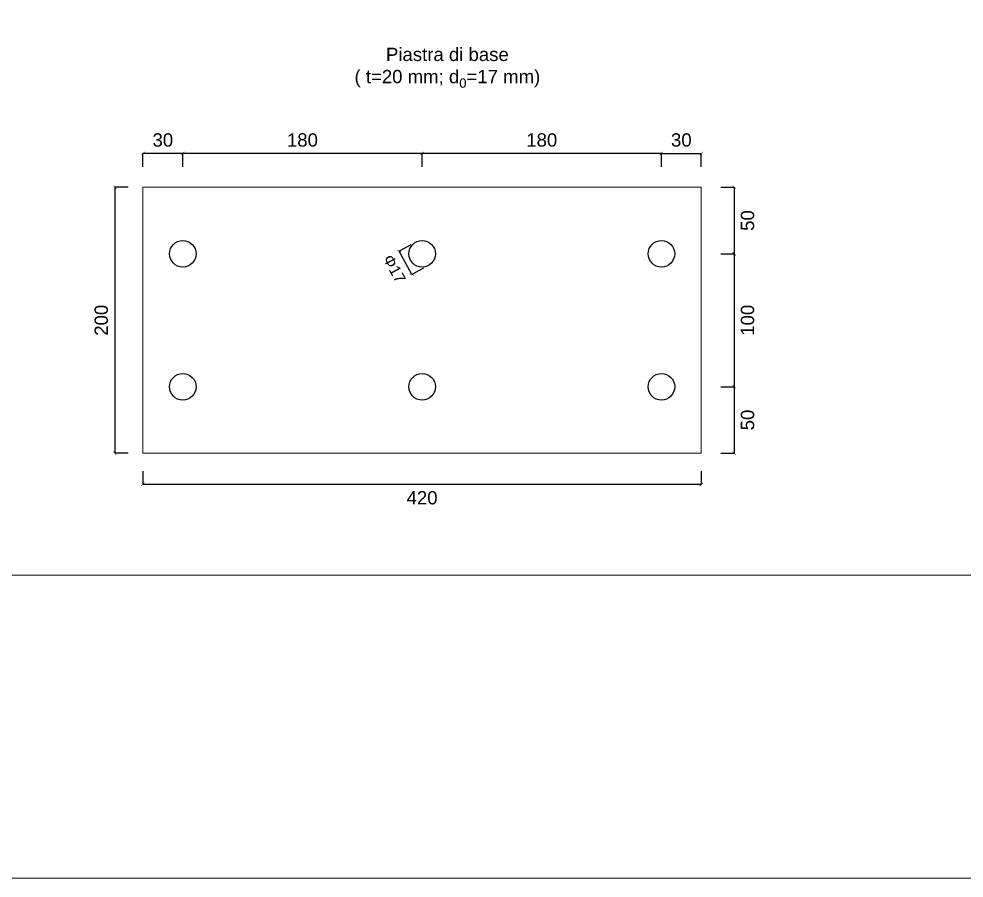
# Model space of a CAD drawing. Header units: millimetres. Extents: x 1415 to 3549, y 2194 to 4677.
# Drawn here: x 1789.649 to 1790.36, y 2311.981 to 2312.628 of the extents above; entities that cross this region are included whole.
import ezdxf

# ---------------------------------------------------------------- set-up
doc = ezdxf.new("R2010")
doc.units = ezdxf.units.MM
doc.linetypes.add('phl_thick', pattern=[0])
doc.layers.get('0').update_dxf_attribs({"plot": 0})
for name, color, linetype, lineweight in [('Layer3', 7, 'Continuous', 15), ('Layer4', 7, 'Continuous', 15), ('quote', 252, 'Continuous', 5)]:
    doc.layers.add(name, color=color, linetype=linetype, lineweight=lineweight)
doc.layers.add('projection', color=7, linetype='Continuous')
doc.styles.get("Standard").update_dxf_attribs({"font": 'arial.ttf'})
doc.dimstyles.new('quote acciaio', dxfattribs={"dimtxt": 0.01, "dimasz": 0.0025, "dimexe": 0, "dimexo": 0, "dimgap": 0.005, "dimtad": 2, "dimdec": 0, "dimlfac": 1000, "dimzin": 0, "dimdsep": 46, "dimtxsty": 'Standard', "dimblk": 'ARCHTICK', "dimcen": 0, "dimclre": 252, "dimadec": 0, "dimazin": 0, "dimtfac": 1, "dimtdec": 0, "dimtofl": 0, "dimtmove": 0, "dimatfit": 3, "dimfxl": 0.01, "dimfxlon": 1, "dimtolj": 1, "dimtzin": 0, "dimarcsym": 0})

# ---------------------------------------------------------------- blocks, each defined once
blk = doc.blocks.new('_ArchTick')
at = {"color": 0, "linetype": 'ByBlock', "const_width": 0.15}
blk.add_lwpolyline([(-0.5, -0.5), (0.5, 0.5)], dxfattribs=at)
blk = doc.blocks.new('*D953')
at = {"layer": 'Defpoints', "color": 0, "transparency": 16777216}
for p in [(1789.74187, 2312.30101), (1790.16187, 2312.30101), (1789.74187, 2312.27758)]:
    blk.add_point(p, dxfattribs=at)
at = {"layer": 'quote', "color": 252, "lineweight": -2, "transparency": 16777216}
for p, q in [((1789.74187, 2312.28758), (1789.74187, 2312.27758)), ((1790.16187, 2312.28758), (1790.16187, 2312.27758))]:
    blk.add_line(p, q, dxfattribs=at)
at = {"layer": 'quote', "color": 0, "linetype": 'Continuous', "lineweight": -2, "transparency": 16777216}
blk.add_line((1790.16187, 2312.27758), (1789.74187, 2312.27758), dxfattribs=at)
at = {"layer": 'quote', "color": 0, "lineweight": -2, "transparency": 16777216, "xscale": 0.0025, "yscale": 0.0025, "zscale": 0.0025, "rotation": 180}
blk.add_blockref('_ArchTick', (1789.74187, 2312.27758), dxfattribs=at)
at = {"layer": 'quote', "color": 0, "lineweight": -2, "transparency": 16777216, "xscale": 0.0025, "yscale": 0.0025, "zscale": 0.0025}
blk.add_blockref('_ArchTick', (1790.16187, 2312.27758), dxfattribs=at)
at = {"layer": 'quote', "color": 0, "transparency": 16777216, "insert": (1789.95187, 2312.26747), "char_height": 0.01, "attachment_point": 5}
blk.add_mtext('\\A1;420', dxfattribs=at)
blk = doc.blocks.new('*D954')
at = {"layer": 'Defpoints', "color": 0, "transparency": 16777216}
for p in [(1789.74187, 2312.50101), (1789.72071, 2312.30101), (1789.74187, 2312.30101)]:
    blk.add_point(p, dxfattribs=at)
at = {"layer": 'quote', "color": 252, "lineweight": -2, "transparency": 16777216}
for p, q in [((1789.73071, 2312.50101), (1789.72071, 2312.50101)), ((1789.73071, 2312.30101), (1789.72071, 2312.30101))]:
    blk.add_line(p, q, dxfattribs=at)
at = {"layer": 'quote', "color": 0, "linetype": 'Continuous', "lineweight": -2, "transparency": 16777216}
blk.add_line((1789.72071, 2312.50101), (1789.72071, 2312.30101), dxfattribs=at)
at = {"layer": 'quote', "color": 0, "lineweight": -2, "transparency": 16777216, "xscale": 0.0025, "yscale": 0.0025, "zscale": 0.0025}
for p, rotation in [((1789.72071, 2312.50101), 90), ((1789.72071, 2312.30101), 270)]:
    blk.add_blockref('_ArchTick', p, dxfattribs=dict(at, rotation=rotation))
at = {"layer": 'quote', "color": 0, "transparency": 16777216, "insert": (1789.7106, 2312.40101), "char_height": 0.01, "attachment_point": 5, "rotation": 90}
blk.add_mtext('\\A1;200', dxfattribs=at)
blk = doc.blocks.new('*D951')
at = {"layer": 'Defpoints', "color": 0, "transparency": 16777216}
for p in [(1789.95187, 2312.52644), (1789.95187, 2312.46101), (1790.13187, 2312.46101)]:
    blk.add_point(p, dxfattribs=at)
at = {"layer": 'quote', "color": 252, "lineweight": -2, "transparency": 16777216}
for p, q in [((1789.95187, 2312.51644), (1789.95187, 2312.52644)), ((1790.13187, 2312.51644), (1790.13187, 2312.52644))]:
    blk.add_line(p, q, dxfattribs=at)
at = {"layer": 'quote', "color": 0, "linetype": 'Continuous', "lineweight": -2, "transparency": 16777216}
blk.add_line((1790.13187, 2312.52644), (1789.95187, 2312.52644), dxfattribs=at)
at = {"layer": 'quote', "color": 0, "lineweight": -2, "transparency": 16777216, "xscale": 0.0025, "yscale": 0.0025, "zscale": 0.0025, "rotation": 180}
blk.add_blockref('_ArchTick', (1789.95187, 2312.52644), dxfattribs=at)
at = {"layer": 'quote', "color": 0, "lineweight": -2, "transparency": 16777216, "xscale": 0.0025, "yscale": 0.0025, "zscale": 0.0025}
blk.add_blockref('_ArchTick', (1790.13187, 2312.52644), dxfattribs=at)
at = {"layer": 'quote', "color": 0, "transparency": 16777216, "insert": (1790.04187, 2312.53654), "char_height": 0.01, "attachment_point": 5}
blk.add_mtext('\\A1;180', dxfattribs=at)
blk = doc.blocks.new('*D952')
at = {"layer": 'Defpoints', "color": 0, "transparency": 16777216}
for p in [(1790.13187, 2312.45101), (1790.13187, 2312.35101), (1790.18657, 2312.35101)]:
    blk.add_point(p, dxfattribs=at)
at = {"layer": 'quote', "color": 252, "lineweight": -2, "transparency": 16777216}
for p, q in [((1790.17657, 2312.45101), (1790.18657, 2312.45101)), ((1790.17657, 2312.35101), (1790.18657, 2312.35101))]:
    blk.add_line(p, q, dxfattribs=at)
at = {"layer": 'quote', "color": 0, "linetype": 'Continuous', "lineweight": -2, "transparency": 16777216}
blk.add_line((1790.18657, 2312.45101), (1790.18657, 2312.35101), dxfattribs=at)
at = {"layer": 'quote', "color": 0, "lineweight": -2, "transparency": 16777216, "xscale": 0.0025, "yscale": 0.0025, "zscale": 0.0025}
for p, rotation in [((1790.18657, 2312.45101), 90), ((1790.18657, 2312.35101), 270)]:
    blk.add_blockref('_ArchTick', p, dxfattribs=dict(at, rotation=rotation))
at = {"layer": 'quote', "color": 0, "transparency": 16777216, "insert": (1790.19668, 2312.40101), "char_height": 0.01, "attachment_point": 5, "rotation": 90}
blk.add_mtext('\\A1;100', dxfattribs=at)
blk = doc.blocks.new('*D955')
at = {"layer": 'Defpoints', "color": 0, "transparency": 16777216}
for p in [(1789.77187, 2312.52644), (1789.77187, 2312.45101), (1789.95187, 2312.45101)]:
    blk.add_point(p, dxfattribs=at)
at = {"layer": 'quote', "color": 252, "lineweight": -2, "transparency": 16777216}
for p, q in [((1789.77187, 2312.51644), (1789.77187, 2312.52644)), ((1789.95187, 2312.51644), (1789.95187, 2312.52644))]:
    blk.add_line(p, q, dxfattribs=at)
at = {"layer": 'quote', "color": 0, "linetype": 'Continuous', "lineweight": -2, "transparency": 16777216}
blk.add_line((1789.95187, 2312.52644), (1789.77187, 2312.52644), dxfattribs=at)
at = {"layer": 'quote', "color": 0, "lineweight": -2, "transparency": 16777216, "xscale": 0.0025, "yscale": 0.0025, "zscale": 0.0025, "rotation": 180}
blk.add_blockref('_ArchTick', (1789.77187, 2312.52644), dxfattribs=at)
at = {"layer": 'quote', "color": 0, "lineweight": -2, "transparency": 16777216, "xscale": 0.0025, "yscale": 0.0025, "zscale": 0.0025}
blk.add_blockref('_ArchTick', (1789.95187, 2312.52644), dxfattribs=at)
at = {"layer": 'quote', "color": 0, "transparency": 16777216, "insert": (1789.86187, 2312.53654), "char_height": 0.01, "attachment_point": 5}
blk.add_mtext('\\A1;180', dxfattribs=at)
blk = doc.blocks.new('*D956')
at = {"layer": 'Defpoints', "color": 0, "transparency": 16777216}
for p in [(1790.16187, 2312.52644), (1790.13187, 2312.45101), (1790.16187, 2312.45101)]:
    blk.add_point(p, dxfattribs=at)
at = {"layer": 'quote', "color": 252, "lineweight": -2, "transparency": 16777216}
for p, q in [((1790.13187, 2312.51644), (1790.13187, 2312.52644)), ((1790.16187, 2312.51644), (1790.16187, 2312.52644))]:
    blk.add_line(p, q, dxfattribs=at)
at = {"layer": 'quote', "color": 0, "linetype": 'Continuous', "lineweight": -2, "transparency": 16777216}
blk.add_line((1790.13187, 2312.52644), (1790.16187, 2312.52644), dxfattribs=at)
at = {"layer": 'quote', "color": 0, "lineweight": -2, "transparency": 16777216, "xscale": 0.0025, "yscale": 0.0025, "zscale": 0.0025, "rotation": 180}
blk.add_blockref('_ArchTick', (1790.13187, 2312.52644), dxfattribs=at)
at = {"layer": 'quote', "color": 0, "lineweight": -2, "transparency": 16777216, "xscale": 0.0025, "yscale": 0.0025, "zscale": 0.0025}
blk.add_blockref('_ArchTick', (1790.16187, 2312.52644), dxfattribs=at)
at = {"layer": 'quote', "color": 0, "transparency": 16777216, "insert": (1790.14687, 2312.53654), "char_height": 0.01, "attachment_point": 5}
blk.add_mtext('\\A1;30', dxfattribs=at)
blk = doc.blocks.new('*D957')
at = {"layer": 'Defpoints', "color": 0, "transparency": 16777216}
for p in [(1789.74187, 2312.52644), (1789.74187, 2312.46101), (1789.77187, 2312.46101)]:
    blk.add_point(p, dxfattribs=at)
at = {"layer": 'quote', "color": 252, "lineweight": -2, "transparency": 16777216}
for p, q in [((1789.74187, 2312.51644), (1789.74187, 2312.52644)), ((1789.77187, 2312.51644), (1789.77187, 2312.52644))]:
    blk.add_line(p, q, dxfattribs=at)
at = {"layer": 'quote', "color": 0, "linetype": 'Continuous', "lineweight": -2, "transparency": 16777216}
blk.add_line((1789.77187, 2312.52644), (1789.74187, 2312.52644), dxfattribs=at)
at = {"layer": 'quote', "color": 0, "lineweight": -2, "transparency": 16777216, "xscale": 0.0025, "yscale": 0.0025, "zscale": 0.0025, "rotation": 180}
blk.add_blockref('_ArchTick', (1789.74187, 2312.52644), dxfattribs=at)
at = {"layer": 'quote', "color": 0, "lineweight": -2, "transparency": 16777216, "xscale": 0.0025, "yscale": 0.0025, "zscale": 0.0025}
blk.add_blockref('_ArchTick', (1789.77187, 2312.52644), dxfattribs=at)
at = {"layer": 'quote', "color": 0, "transparency": 16777216, "insert": (1789.75687, 2312.53654), "char_height": 0.01, "attachment_point": 5}
blk.add_mtext('\\A1;30', dxfattribs=at)
blk = doc.blocks.new('*D958')
at = {"layer": 'Defpoints', "color": 0, "transparency": 16777216}
for p in [(1790.16187, 2312.50101), (1790.13187, 2312.45101), (1790.18657, 2312.45101)]:
    blk.add_point(p, dxfattribs=at)
at = {"layer": 'quote', "color": 252, "lineweight": -2, "transparency": 16777216}
for p, q in [((1790.17657, 2312.50101), (1790.18657, 2312.50101)), ((1790.17657, 2312.45101), (1790.18657, 2312.45101))]:
    blk.add_line(p, q, dxfattribs=at)
at = {"layer": 'quote', "color": 0, "linetype": 'Continuous', "lineweight": -2, "transparency": 16777216}
blk.add_line((1790.18657, 2312.50101), (1790.18657, 2312.45101), dxfattribs=at)
at = {"layer": 'quote', "color": 0, "lineweight": -2, "transparency": 16777216, "xscale": 0.0025, "yscale": 0.0025, "zscale": 0.0025}
for p, rotation in [((1790.18657, 2312.50101), 90), ((1790.18657, 2312.45101), 270)]:
    blk.add_blockref('_ArchTick', p, dxfattribs=dict(at, rotation=rotation))
at = {"layer": 'quote', "color": 0, "transparency": 16777216, "insert": (1790.19668, 2312.47601), "char_height": 0.01, "attachment_point": 5, "rotation": 90}
blk.add_mtext('\\A1;50', dxfattribs=at)
blk = doc.blocks.new('*D959')
at = {"layer": 'Defpoints', "color": 0, "transparency": 16777216}
for p in [(1790.13187, 2312.35101), (1790.13187, 2312.30101), (1790.18657, 2312.30101)]:
    blk.add_point(p, dxfattribs=at)
at = {"layer": 'quote', "color": 252, "lineweight": -2, "transparency": 16777216}
for p, q in [((1790.17657, 2312.35101), (1790.18657, 2312.35101)), ((1790.17657, 2312.30101), (1790.18657, 2312.30101))]:
    blk.add_line(p, q, dxfattribs=at)
at = {"layer": 'quote', "color": 0, "linetype": 'Continuous', "lineweight": -2, "transparency": 16777216}
blk.add_line((1790.18657, 2312.35101), (1790.18657, 2312.30101), dxfattribs=at)
at = {"layer": 'quote', "color": 0, "lineweight": -2, "transparency": 16777216, "xscale": 0.0025, "yscale": 0.0025, "zscale": 0.0025}
for p, rotation in [((1790.18657, 2312.35101), 90), ((1790.18657, 2312.30101), 270)]:
    blk.add_blockref('_ArchTick', p, dxfattribs=dict(at, rotation=rotation))
at = {"layer": 'quote', "color": 0, "transparency": 16777216, "insert": (1790.19668, 2312.32601), "char_height": 0.01, "attachment_point": 5, "rotation": 90}
blk.add_mtext('\\A1;50', dxfattribs=at)
blk = doc.blocks.new('*D960')
at = {"layer": 'Defpoints', "color": 0, "transparency": 16777216}
for p in [(1789.94709, 2312.45979), (1789.93457, 2312.45298), (1789.95665, 2312.44222)]:
    blk.add_point(p, dxfattribs=at)
at = {"layer": 'quote', "color": 252, "lineweight": -2, "transparency": 16777216}
for p, q in [((1789.94335, 2312.45776), (1789.93457, 2312.45298)), ((1789.95291, 2312.44019), (1789.94413, 2312.43541))]:
    blk.add_line(p, q, dxfattribs=at)
at = {"layer": 'quote', "color": 0, "linetype": 'Continuous', "lineweight": -2, "transparency": 16777216}
blk.add_line((1789.94413, 2312.43541), (1789.93457, 2312.45298), dxfattribs=at)
at = {"layer": 'quote', "color": 0, "lineweight": -2, "transparency": 16777216, "xscale": 0.0025, "yscale": 0.0025, "zscale": 0.0025}
for p, rotation in [((1789.93457, 2312.45298), 118.551505204819), ((1789.94413, 2312.43541), 298.551505204819)]:
    blk.add_blockref('_ArchTick', p, dxfattribs=dict(at, rotation=rotation))
at = {"layer": 'quote', "color": 0, "transparency": 16777216, "insert": (1789.93106, 2312.43968), "char_height": 0.01, "attachment_point": 5, "rotation": 298.55151}
blk.add_mtext('\\A1;{\\H0.83333x;Φ17}', dxfattribs=at)

msp = doc.modelspace()

# ---------------------------------------------------------------- linework, layer by layer
at = {"layer": 'Layer3'}
msp.add_lwpolyline([(1788.7096, 2314.18968), (1790.38074, 2314.18968), (1790.38074, 2312.20923), (1788.7096, 2312.20923)], close=True, dxfattribs=at)
for points in [[(1790.16187, 2312.50101), (1789.74187, 2312.50101), (1789.74187, 2312.30101), (1790.16187, 2312.30101), (1790.16187, 2312.50101)], [(1788.7096, 2312.20923), (1791.6796, 2312.20923)]]:
    msp.add_lwpolyline(points, dxfattribs=at)
at = {"layer": 'Layer4'}
msp.add_lwpolyline([(1791.9107, 2314.41963), (1781.69514, 2314.41963), (1781.69514, 2311.98149), (1791.9107, 2311.98149)], close=True, dxfattribs=at)
at = {"layer": 'projection', "color": 7, "linetype": 'phl_thick'}
for centre in [(1789.77187, 2312.45101), (1789.95187, 2312.45101), (1790.13187, 2312.45101), (1789.77187, 2312.35101), (1789.95187, 2312.35101), (1790.13187, 2312.35101)]:
    msp.add_circle(centre, 0.01, dxfattribs=at)

# ---------------------------------------------------------------- texts
at = {"layer": 'Layer4', "insert": (1789.81923, 2312.60597), "char_height": 0.01, "attachment_point": 1}
msp.add_mtext_dynamic_manual_height_columns('\\A1;\\pxqc;Piastra di base \\P( t=20 mm; d{\\H0.7x;\\S^ 0;}=17 mm)', width=0.3033422, gutter_width=12.5, heights=[0], dxfattribs=at)

# ---------------------------------------------------------------- dimensions: what is measured, and where the dimension line sits
at = {"layer": 'quote'}
for base, p1, p2, picture, middle in [((1789.74187, 2312.52644), (1789.77187, 2312.46101), (1789.74187, 2312.46101), '*D957', (1789.75687, 2312.53654)), ((1789.77187, 2312.52644), (1789.95187, 2312.45101), (1789.77187, 2312.45101), '*D955', (1789.86187, 2312.53654)), ((1789.95187, 2312.52644), (1790.13187, 2312.46101), (1789.95187, 2312.46101), '*D951', (1790.04187, 2312.53654)), ((1790.16187, 2312.52644), (1790.13187, 2312.45101), (1790.16187, 2312.45101), '*D956', (1790.14687, 2312.53654)), ((1789.74187, 2312.27758), (1790.16187, 2312.30101), (1789.74187, 2312.30101), '*D953', (1789.95187, 2312.26747))]:
    dim = msp.add_linear_dim(base=base, p1=p1, p2=p2, dimstyle='quote acciaio', dxfattribs=at)
    dim.commit()
    dim.dimension.update_dxf_attribs({"geometry": picture, "text_midpoint": middle})
for base, p1, p2, picture, middle in [((1789.72071, 2312.30101), (1789.74187, 2312.50101), (1789.74187, 2312.30101), '*D954', (1789.7106, 2312.40101)), ((1790.18657, 2312.45101), (1790.16187, 2312.50101), (1790.13187, 2312.45101), '*D958', (1790.19668, 2312.47601)), ((1790.18657, 2312.35101), (1790.13187, 2312.45101), (1790.13187, 2312.35101), '*D952', (1790.19668, 2312.40101)), ((1790.18657, 2312.30101), (1790.13187, 2312.35101), (1790.13187, 2312.30101), '*D959', (1790.19668, 2312.32601))]:
    dim = msp.add_linear_dim(base=base, p1=p1, p2=p2, angle=270, dimstyle='quote acciaio', dxfattribs=at)
    dim.commit()
    dim.dimension.update_dxf_attribs({"geometry": picture, "text_midpoint": middle})
dim = msp.add_linear_dim(base=(1789.93457, 2312.45298), p1=(1789.95665, 2312.44222), p2=(1789.94709, 2312.45979), angle=118.55151, text='{\\H0.83333x;Φ17}', dimstyle='quote acciaio', dxfattribs=at)
dim.commit()
dim.dimension.update_dxf_attribs({"geometry": '*D960', "text_midpoint": (1789.93935, 2312.4442), "dimtype": 160})

doc.saveas('drawing.dxf')
